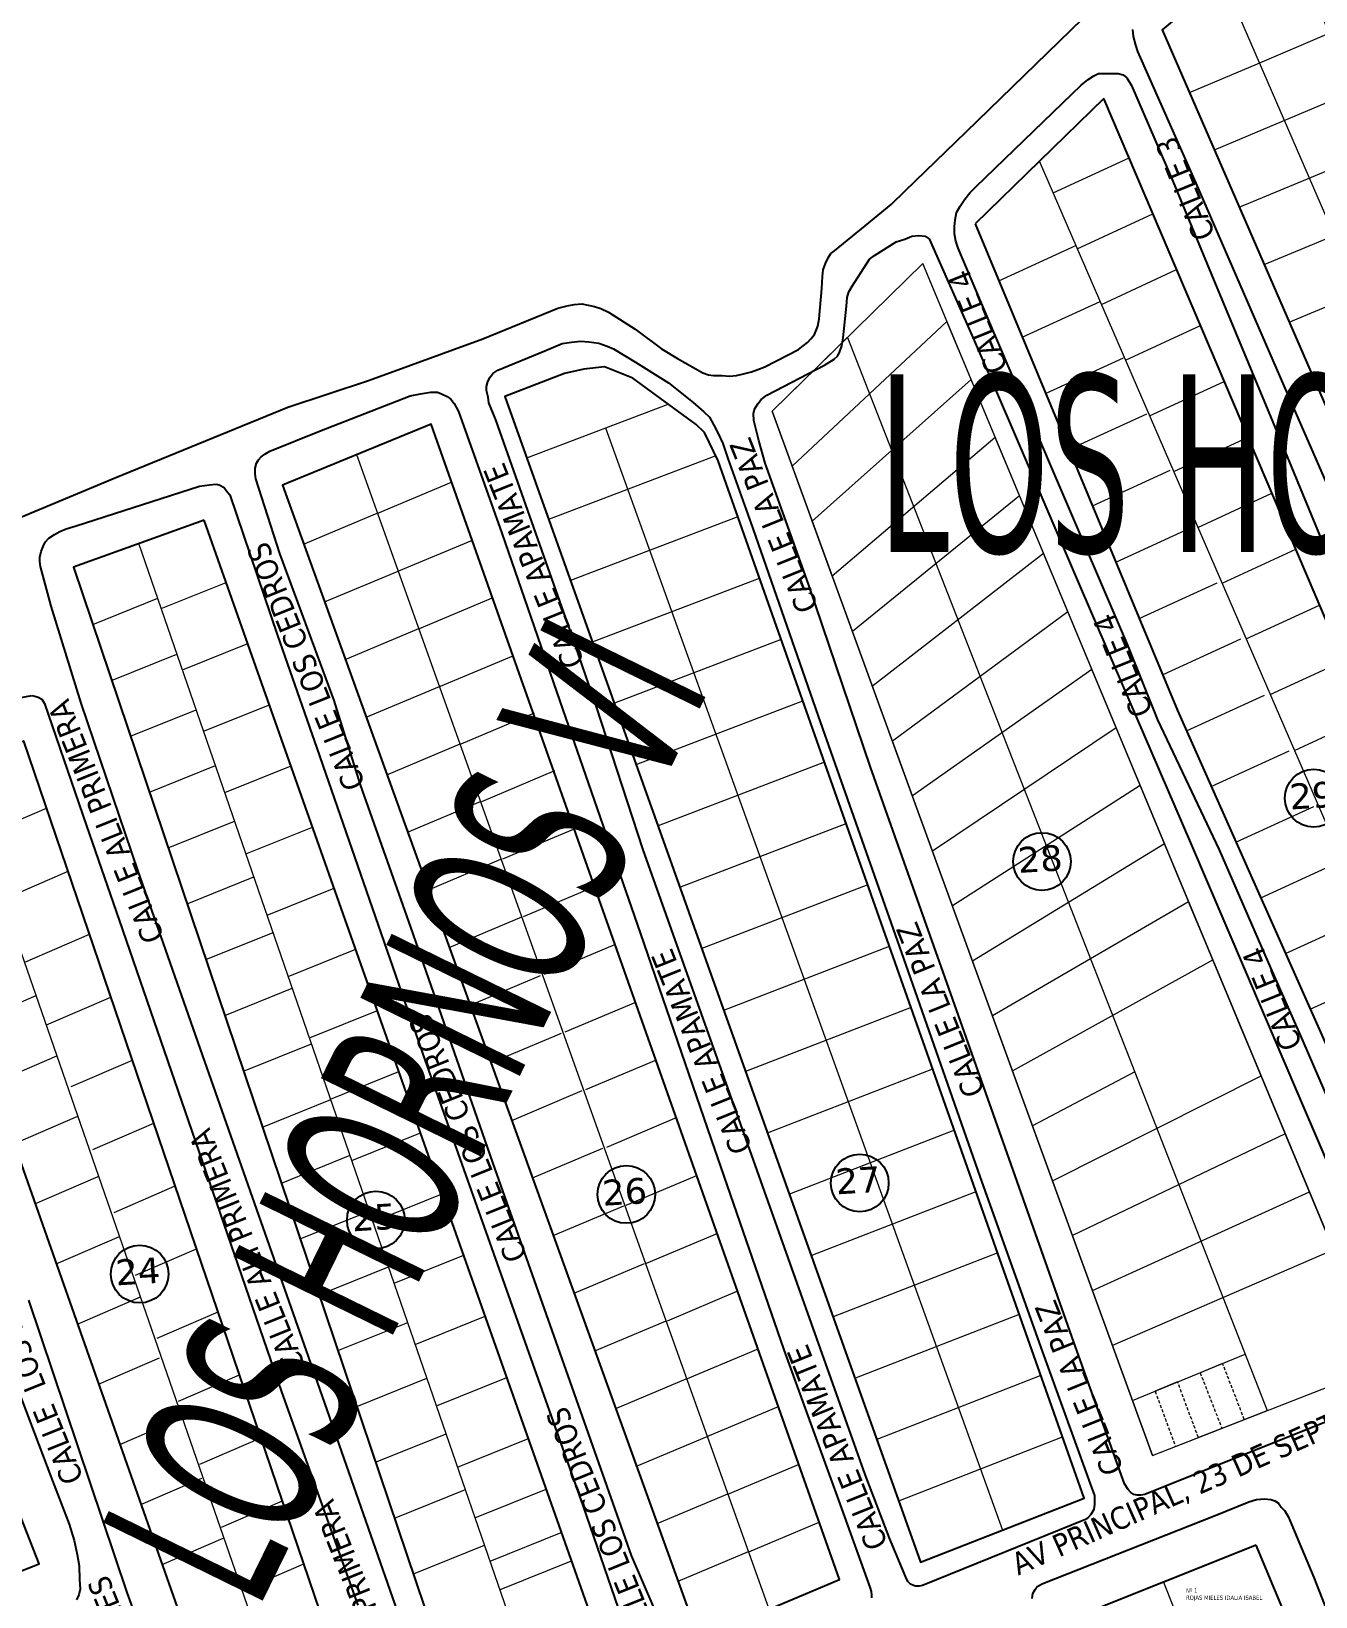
# Model space of a CAD drawing. Header units: metres. Extents: x 2 to 659295185, y -28 to 1124222152.
# Drawn here: x 657719.5 to 657919.8, y 1122859.3 to 1123103.3 of the extents above; entities that cross this region are included whole.
import ezdxf

# ---------------------------------------------------------------- set-up
doc = ezdxf.new("R2010")
doc.units = ezdxf.units.M
doc.header["$MEASUREMENT"] = 0
doc.linetypes.add('CCSM_C1_CUERPO G$0$DASHED', pattern=[0.75, 0.5, -0.25])
for name, color, linetype in [('CALLES', 1, 'CONTINUOUS'), ('CERCA', 7, 'CONTINUOUS'), ('Cota', 3, 'CONTINUOUS'), ('MANZANA', 30, 'CONTINUOUS'), ('Numero de manzana', 6, 'CONTINUOUS'), ('Parcelas', 140, 'CONTINUOUS'), ('TEXTOS', 7, 'CONTINUOUS')]:
    doc.layers.add(name, color=color, linetype=linetype)
doc.styles.add('ROMAN', font='verdana.ttf')
doc.styles.get("Standard").update_dxf_attribs({"font": 'tahoma.ttf'})

msp = doc.modelspace()

# ---------------------------------------------------------------- linework, layer by layer
at = {"layer": 'CERCA', "lineweight": 0}
for p, q in [((657988.5757, 1122919.2401), (657905.3895, 1123111.4885)), ((657910.7328, 1123098.2388), (657921.9172, 1123103.0394)), ((657900.1069, 1123093.7921), (657910.7328, 1123098.2388)), ((657914.626, 1123089.2889), (657925.8705, 1123094.0612)), ((657904, 1123084.8422), (657914.626, 1123089.2889)), ((657878.8528, 1123078.1206), (657890.6914, 1123083.5862)), ((657918.5191, 1123080.339), (657929.7466, 1123085.0457)), ((657954.1285, 1122904.3221), (657876.7164, 1123083.0533)), ((657907.8932, 1123075.8923), (657918.5191, 1123080.339)), ((657882.6166, 1123069.4307), (657894.4048, 1123074.873)), ((657911.7864, 1123066.9424), (657922.4123, 1123071.3891)), ((657870.376, 1123064.4157), (657882.5173, 1123069.9846)), ((657886.3804, 1123060.7408), (657898.1181, 1123066.1598)), ((657874.028, 1123055.6399), (657886.1693, 1123061.2088)), ((657915.6795, 1123057.9925), (657926.3054, 1123062.4392)), ((657890.1442, 1123052.0509), (657901.8315, 1123057.4466)), ((657877.6779, 1123046.869), (657889.8192, 1123052.438)), ((657919.5727, 1123049.0426), (657930.1986, 1123053.4893)), ((657893.908, 1123043.3609), (657905.5449, 1123048.7334)), ((657881.3279, 1123038.0982), (657893.4692, 1123043.6671)), ((657897.6717, 1123034.671), (657909.2582, 1123040.0202)), ((657834.5831, 1122857.321), (657770.2654, 1123037.3124)), ((657884.9778, 1123029.3273), (657897.1191, 1123034.8963)), ((657773.5641, 1123028.1827), (657785.0567, 1123033.0162)), ((657901.4355, 1123025.9811), (657912.9716, 1123031.307)), ((657761.9749, 1123023.3583), (657773.4675, 1123028.1918)), ((657888.6278, 1123020.5565), (657900.7691, 1123026.1254)), ((657799.1987, 1122841.2512), (657736.2768, 1123023.447)), ((657776.8085, 1123019.2007), (657788.2915, 1123023.9988)), ((657905.1993, 1123017.2912), (657916.685, 1123022.5938)), ((657739.7758, 1123013.3152), (657749.9103, 1123017.4032)), ((657765.2192, 1123014.3762), (657776.7022, 1123019.1744)), ((657892.2798, 1123011.7807), (657904.4211, 1123017.3496)), ((657729.0961, 1123010.8373), (657739.221, 1123014.9215)), ((657780.0528, 1123010.2187), (657791.5157, 1123015.0565)), ((657908.9631, 1123008.6012), (657920.3983, 1123013.8806)), ((657768.4636, 1123005.3942), (657779.9265, 1123010.2321)), ((657743.0771, 1123003.7559), (657753.2761, 1123007.8699)), ((657896.0062, 1123003.0389), (657908.1475, 1123008.6079)), ((657732.0369, 1123002.1306), (657742.2199, 1123006.2382)), ((657783.2971, 1123001.2366), (657794.7312, 1123006.0255)), ((657912.7269, 1122999.9113), (657924.1311, 1123005.1763)), ((657771.7079, 1122996.4122), (657783.1419, 1123001.201)), ((657746.3785, 1122994.1966), (657756.6418, 1122998.3366)), ((657899.6582, 1122994.2631), (657911.7995, 1122999.8321)), ((657734.9776, 1122993.4238), (657745.2187, 1122997.5548)), ((657786.5415, 1122992.2546), (657797.9735, 1122997.0544)), ((657916.4907, 1122991.2214), (657927.9535, 1122996.5135)), ((657774.9522, 1122987.4301), (657786.3842, 1122992.2299)), ((657903.5147, 1122985.5811), (657915.656, 1122991.1501)), ((657762.5817, 1122830.8686), (657707.5854, 1122989.5417)), ((657737.9184, 1122984.717), (657748.2175, 1122988.8715)), ((657749.6798, 1122984.6374), (657760.0076, 1122988.8033)), ((657789.7858, 1122983.2726), (657801.1477, 1122988.0752)), ((657778.1965, 1122978.4481), (657789.5585, 1122983.2508)), ((657711.6825, 1122977.8307), (657721.8858, 1122982.2028)), ((657907.3712, 1122976.8991), (657919.5125, 1122982.4681)), ((657740.8591, 1122976.0102), (657751.2164, 1122980.1881)), ((657752.9811, 1122975.0781), (657763.3734, 1122979.27)), ((657793.0301, 1122974.2905), (657804.3411, 1122979.0617)), ((657781.4409, 1122969.4661), (657792.7518, 1122974.2373)), ((657911.2278, 1122968.2171), (657923.3691, 1122973.7861)), ((657715.1153, 1122967.9841), (657725.2298, 1122972.3868)), ((657743.7999, 1122967.3034), (657754.2152, 1122971.5048)), ((657756.2825, 1122965.5188), (657766.7391, 1122969.7367)), ((657796.2744, 1122965.3085), (657807.5764, 1122970.0839)), ((657784.6852, 1122960.4841), (657795.9872, 1122965.2594)), ((657915.0843, 1122959.5351), (657927.2256, 1122965.1041)), ((657718.5001, 1122958.2103), (657728.5738, 1122962.5708)), ((657746.7406, 1122958.5966), (657757.214, 1122962.8214)), ((657759.5838, 1122955.9595), (657770.1049, 1122960.2034)), ((657799.5188, 1122956.3265), (657810.5156, 1122960.9588)), ((657918.9408, 1122950.8531), (657931.0821, 1122956.4221)), ((657749.6814, 1122949.8898), (657760.2128, 1122954.138)), ((657787.9295, 1122951.502), (657798.9263, 1122956.1343)), ((657710.1715, 1122948.6497), (657720.2518, 1122952.9798)), ((657721.8936, 1122948.4096), (657731.9179, 1122952.7547)), ((657802.7631, 1122947.3445), (657813.7599, 1122951.9768)), ((657762.8851, 1122946.4002), (657773.4706, 1122950.6701)), ((657791.1738, 1122942.52), (657802.1706, 1122947.1523)), ((657752.6221, 1122941.1831), (657763.2117, 1122945.4547)), ((657713.4752, 1122939.2747), (657723.5101, 1122943.6072)), ((657725.7452, 1122938.8269), (657735.2619, 1122942.9387)), ((657806.0074, 1122938.3624), (657817.0042, 1122942.9947)), ((657766.1865, 1122936.8409), (657776.8364, 1122941.1368)), ((657755.5629, 1122932.4763), (657766.2105, 1122936.7713)), ((657794.4182, 1122933.538), (657805.415, 1122938.1703)), ((657716.7788, 1122929.8998), (657726.758, 1122934.2007)), ((657729.0893, 1122929.0109), (657738.606, 1122933.1227)), ((657809.2517, 1122929.3804), (657820.2485, 1122934.0127)), ((657769.4878, 1122927.2817), (657780.2021, 1122931.6035)), ((657758.5036, 1122923.7695), (657769.2093, 1122928.088)), ((657797.6625, 1122924.5559), (657808.6593, 1122929.1883)), ((657720.0825, 1122920.5249), (657729.9471, 1122924.8095)), ((657812.276, 1122920.3049), (657823.2728, 1122924.9372)), ((657732.4333, 1122919.1949), (657741.95, 1122923.3067)), ((657772.7891, 1122917.7224), (657783.5679, 1122922.0702)), ((657800.9068, 1122915.5739), (657811.9036, 1122920.2062)), ((657761.4444, 1122915.0627), (657772.2082, 1122919.4046)), ((657723.3861, 1122911.1499), (657733.2509, 1122915.4291)), ((657815.4561, 1122911.2907), (657826.4529, 1122915.9231)), ((657735.7774, 1122909.3789), (657745.294, 1122913.4907)), ((657776.0905, 1122908.1631), (657786.9336, 1122912.5369)), ((657764.3851, 1122906.3559), (657775.207, 1122910.7213)), ((657804.1511, 1122906.5919), (657815.1479, 1122911.2242)), ((657726.6898, 1122901.775), (657736.5303, 1122906.0305)), ((657818.7004, 1122902.3087), (657829.6972, 1122906.941)), ((657739.1214, 1122899.5628), (657748.6381, 1122903.6746)), ((657779.3918, 1122898.6038), (657790.2994, 1122903.0036)), ((657767.3259, 1122897.6491), (657778.2058, 1122902.0379)), ((657807.3955, 1122897.6099), (657818.3923, 1122902.2422)), ((657821.8507, 1122893.2849), (657832.8475, 1122897.9172)), ((657729.9934, 1122892.4001), (657739.5045, 1122896.5101)), ((657742.4654, 1122889.7468), (657751.9821, 1122893.8586)), ((657770.2666, 1122888.9424), (657781.2047, 1122893.3546)), ((657782.6931, 1122889.0445), (657793.6651, 1122893.4703)), ((657810.6398, 1122888.6278), (657821.6366, 1122893.2601)), ((657825.032, 1122884.2875), (657836.0288, 1122888.9198)), ((657733.2971, 1122883.0251), (657742.8082, 1122887.1351)), ((657745.8095, 1122879.9308), (657755.3262, 1122884.0426)), ((657773.2074, 1122880.2356), (657784.2035, 1122884.6712)), ((657785.9945, 1122879.4852), (657797.0309, 1122883.937)), ((657813.8841, 1122879.6458), (657824.8809, 1122884.2781)), ((657828.1389, 1122875.242), (657839.1357, 1122879.8743)), ((657736.6007, 1122873.6502), (657746.1119, 1122877.7602)), ((657776.1481, 1122871.5288), (657787.2023, 1122875.9878)), ((657788.6953, 1122871.5759), (657799.7961, 1122876.0537)), ((657749.1535, 1122870.1148), (657758.6702, 1122874.2266)), ((657817.1285, 1122870.6638), (657828.1252, 1122875.2961)), ((657831.3833, 1122866.26), (657842.3801, 1122870.8923)), ((657791.048, 1122864.826), (657802.1488, 1122869.3037)), ((657739.9044, 1122864.2752), (657749.4155, 1122868.3852)), ((657779.0889, 1122862.822), (657790.2011, 1122867.3045)), ((657820.3728, 1122861.6817), (657831.3696, 1122866.3141)), ((657752.4976, 1122860.2987), (657762.0142, 1122864.4105)), ((657792.5327, 1122860.3407), (657803.7624, 1122864.8704)), ((657896.0735, 1122861.5508), (657972.884, 1122670.006))]:
    msp.add_line(p, q, dxfattribs=at)
at = {"layer": 'MANZANA', "lineweight": -2}
for p, q in [((657865.279, 1123087.6688), (657888.7302, 1123110.4441)), ((657865.279, 1123087.6688), (657888.7302, 1123110.4441)), ((657891.4018, 1123102.4857), (657891.2864, 1123103.5955)), ((657891.4018, 1123102.4857), (657891.2864, 1123103.5955)), ((657891.7317, 1123101.166), (657891.4018, 1123102.4857)), ((657891.7317, 1123101.166), (657891.4018, 1123102.4857)), ((657892.0698, 1123100.1662), (657891.7317, 1123101.166)), ((657892.0698, 1123100.1662), (657891.7317, 1123101.166)), ((657901.1402, 1123079.6404), (657892.0698, 1123100.1662)), ((657901.1402, 1123079.6404), (657892.0698, 1123100.1662)), ((657883.2137, 1123094.9373), (657884.3022, 1123095.8271)), ((657883.2137, 1123094.9373), (657884.3022, 1123095.8271)), ((657884.3022, 1123095.8271), (657885.1845, 1123096.377)), ((657884.3022, 1123095.8271), (657885.1845, 1123096.377)), ((657885.1845, 1123096.377), (657885.9431, 1123096.7169)), ((657885.1845, 1123096.377), (657885.9431, 1123096.7169)), ((657885.9431, 1123096.7169), (657887.4768, 1123096.7169)), ((657885.9431, 1123096.7169), (657887.4768, 1123096.7169)), ((657887.4768, 1123096.7169), (657889.0105, 1123096.7269)), ((657887.4768, 1123096.7169), (657889.0105, 1123096.7269)), ((657889.0105, 1123096.7269), (657889.7857, 1123096.507)), ((657889.0105, 1123096.7269), (657889.7857, 1123096.507)), ((657889.7857, 1123096.507), (657890.3299, 1123096.067)), ((657889.7857, 1123096.507), (657890.3299, 1123096.067)), ((657890.3299, 1123096.067), (657891.105, 1123094.8573)), ((657890.3299, 1123096.067), (657891.105, 1123094.8573)), ((657878.8517, 1123090.7081), (657883.2137, 1123094.9373)), ((657878.8517, 1123090.7081), (657883.2137, 1123094.9373)), ((657891.105, 1123094.8573), (657897.5285, 1123079.9503)), ((657891.105, 1123094.8573), (657897.5285, 1123079.9503)), ((657866.7385, 1123079.0405), (657878.8517, 1123090.7081)), ((657866.7385, 1123079.0405), (657878.8517, 1123090.7081)), ((657855.7798, 1123078.4406), (657865.279, 1123087.6688)), ((657855.7798, 1123078.4406), (657865.279, 1123087.6688)), ((657853.6029, 1123076.3311), (657855.7798, 1123078.4406)), ((657853.6029, 1123076.3311), (657855.7798, 1123078.4406)), ((657865.8645, 1123078.1507), (657866.7385, 1123079.0405)), ((657865.8645, 1123078.1507), (657866.7385, 1123079.0405)), ((657897.5285, 1123079.9503), (657903.5067, 1123065.4933)), ((657897.5285, 1123079.9503), (657903.5067, 1123065.4933)), ((657914.8695, 1123048.0668), (657901.1402, 1123079.6404)), ((657914.8695, 1123048.0668), (657901.1402, 1123079.6404)), ((657849.5624, 1123072.9917), (657853.6029, 1123076.3311)), ((657849.5624, 1123072.9917), (657853.6029, 1123076.3311)), ((657863.7948, 1123075.0513), (657864.339, 1123076.0511)), ((657863.7948, 1123075.0513), (657864.339, 1123076.0511)), ((657864.339, 1123076.0511), (657865.1058, 1123077.1609)), ((657864.339, 1123076.0511), (657865.1058, 1123077.1609)), ((657865.1058, 1123077.1609), (657865.8645, 1123078.1507)), ((657865.1058, 1123077.1609), (657865.8645, 1123078.1507)), ((657863.4814, 1123072.8318), (657863.5804, 1123073.9415)), ((657863.4814, 1123072.8318), (657863.5804, 1123073.9415)), ((657863.5804, 1123073.9415), (657863.7948, 1123075.0513)), ((657863.5804, 1123073.9415), (657863.7948, 1123075.0513)), ((657844.7551, 1123069.1025), (657849.5624, 1123072.9917)), ((657844.7551, 1123069.1025), (657849.5624, 1123072.9917)), ((657855.7056, 1123070.9222), (657856.8023, 1123071.3721)), ((657855.7056, 1123070.9222), (657856.8023, 1123071.3721)), ((657856.8023, 1123071.3721), (657857.899, 1123071.482)), ((657856.8023, 1123071.3721), (657857.899, 1123071.482)), ((657857.899, 1123071.482), (657858.8802, 1123071.3821)), ((657857.899, 1123071.482), (657858.8802, 1123071.3821)), ((657858.8802, 1123071.3821), (657859.5399, 1123070.9422)), ((657858.8802, 1123071.3821), (657859.5399, 1123070.9422)), ((657863.4814, 1123071.732), (657863.4814, 1123072.8318)), ((657863.4814, 1123071.732), (657863.4814, 1123072.8318)), ((657863.7041, 1123070.6222), (657863.4814, 1123071.732)), ((657863.7041, 1123070.6222), (657863.4814, 1123071.732)), ((657843.7738, 1123067.9928), (657844.2109, 1123068.6626)), ((657843.7738, 1123067.9928), (657844.2109, 1123068.6626)), ((657844.2109, 1123068.6626), (657844.7551, 1123069.1025)), ((657844.2109, 1123068.6626), (657844.7551, 1123069.1025)), ((657851.0055, 1123068.3527), (657854.3945, 1123070.4723)), ((657851.0055, 1123068.3527), (657854.3945, 1123070.4723)), ((657854.3945, 1123070.4723), (657855.7056, 1123070.9222)), ((657854.3945, 1123070.4723), (657855.7056, 1123070.9222)), ((657859.5399, 1123070.9422), (657866.1861, 1123055.9252)), ((657859.5399, 1123070.9422), (657866.1861, 1123055.9252)), ((657864.0421, 1123069.5224), (657863.7041, 1123070.6222)), ((657864.0421, 1123069.5224), (657863.7041, 1123070.6222)), ((657869.6905, 1123056.1652), (657864.0421, 1123069.5224)), ((657869.6905, 1123056.1652), (657864.0421, 1123069.5224)), ((657842.9163, 1123065.1133), (657843.0152, 1123066.1131)), ((657842.9163, 1123065.1133), (657843.0152, 1123066.1131)), ((657843.0152, 1123066.1131), (657843.3451, 1123067.1029)), ((657843.0152, 1123066.1131), (657843.3451, 1123067.1029)), ((657843.3451, 1123067.1029), (657843.7738, 1123067.9928)), ((657843.3451, 1123067.1029), (657843.7738, 1123067.9928)), ((657847.5257, 1123063.5837), (657850.2386, 1123067.8028)), ((657847.5257, 1123063.5837), (657850.2386, 1123067.8028)), ((657850.2386, 1123067.8028), (657851.0055, 1123068.3527)), ((657850.2386, 1123067.8028), (657851.0055, 1123068.3527)), ((657842.8091, 1123063.2337), (657842.9163, 1123065.1133)), ((657842.8091, 1123063.2337), (657842.9163, 1123065.1133)), ((657903.5067, 1123065.4933), (657915.0262, 1123037.7789)), ((657903.5067, 1123065.4933), (657915.0262, 1123037.7789)), ((657842.3968, 1123058.4747), (657842.8091, 1123063.2337)), ((657842.3968, 1123058.4747), (657842.8091, 1123063.2337)), ((657846.6599, 1123060.4843), (657846.7588, 1123061.814)), ((657846.6599, 1123060.4843), (657846.7588, 1123061.814)), ((657846.7588, 1123061.814), (657846.9815, 1123062.6938)), ((657846.7588, 1123061.814), (657846.9815, 1123062.6938)), ((657846.9815, 1123062.6938), (657847.5257, 1123063.5837)), ((657846.9815, 1123062.6938), (657847.5257, 1123063.5837)), ((657789.9202, 1123055.3653), (657801.6211, 1123060.1743)), ((657789.9202, 1123055.3653), (657801.6211, 1123060.1743)), ((657801.6211, 1123060.1743), (657803.0476, 1123060.5143)), ((657801.6211, 1123060.1743), (657803.0476, 1123060.5143)), ((657803.0476, 1123060.5143), (657804.1443, 1123060.7342)), ((657803.0476, 1123060.5143), (657804.1443, 1123060.7342)), ((657804.1443, 1123060.7342), (657805.3482, 1123060.8542)), ((657804.1443, 1123060.7342), (657805.3482, 1123060.8542)), ((657805.3482, 1123060.8542), (657806.3295, 1123060.6343)), ((657805.3482, 1123060.8542), (657806.3295, 1123060.6343)), ((657806.3295, 1123060.6343), (657807.319, 1123060.4243)), ((657806.3295, 1123060.6343), (657807.319, 1123060.4243)), ((657807.319, 1123060.4243), (657808.3085, 1123060.0944)), ((657807.319, 1123060.4243), (657808.3085, 1123060.0944)), ((657808.3085, 1123060.0944), (657809.5124, 1123059.5445)), ((657808.3085, 1123060.0944), (657809.5124, 1123059.5445)), ((657809.5124, 1123059.5445), (657813.693, 1123056.905)), ((657809.5124, 1123059.5445), (657813.693, 1123056.905)), ((657846.1322, 1123055.5053), (657846.6599, 1123060.4843)), ((657846.1322, 1123055.5053), (657846.6599, 1123060.4843)), ((657813.693, 1123056.905), (657817.7582, 1123053.8356)), ((657813.693, 1123056.905), (657817.7582, 1123053.8356)), ((657841.6382, 1123056.0352), (657841.9598, 1123056.815)), ((657841.6382, 1123056.0352), (657841.9598, 1123056.815)), ((657841.9598, 1123056.815), (657842.1824, 1123057.3649)), ((657841.9598, 1123056.815), (657842.1824, 1123057.3649)), ((657842.1824, 1123057.3649), (657842.3968, 1123058.4747)), ((657842.1824, 1123057.3649), (657842.3968, 1123058.4747)), ((657772.0845, 1123048.8766), (657789.9202, 1123055.3653)), ((657799.5679, 1123053.5257), (657802.3055, 1123054.6455)), ((657799.5679, 1123053.5257), (657802.3055, 1123054.6455)), ((657802.3055, 1123054.6455), (657803.732, 1123054.8754)), ((657802.3055, 1123054.6455), (657803.732, 1123054.8754)), ((657803.732, 1123054.8754), (657805.1503, 1123054.9954)), ((657803.732, 1123054.8754), (657805.1503, 1123054.9954)), ((657805.1503, 1123054.9954), (657806.4696, 1123054.8854)), ((657805.1503, 1123054.9954), (657806.4696, 1123054.8854)), ((657806.4696, 1123054.8854), (657808.0034, 1123054.6755)), ((657806.4696, 1123054.8854), (657808.0034, 1123054.6755)), ((657808.0034, 1123054.6755), (657809.3227, 1123054.2356)), ((657808.0034, 1123054.6755), (657809.3227, 1123054.2356)), ((657809.3227, 1123054.2356), (657810.3122, 1123053.7956)), ((657809.3227, 1123054.2356), (657810.3122, 1123053.7956)), ((657839.1314, 1123053.7057), (657839.8901, 1123054.2656)), ((657839.1314, 1123053.7057), (657839.8901, 1123054.2656)), ((657839.8901, 1123054.2656), (657840.5497, 1123054.8154)), ((657839.8901, 1123054.2656), (657840.5497, 1123054.8154)), ((657840.5497, 1123054.8154), (657841.0939, 1123055.3753)), ((657840.5497, 1123054.8154), (657841.0939, 1123055.3753)), ((657841.0939, 1123055.3753), (657841.6382, 1123056.0352)), ((657841.0939, 1123055.3753), (657841.6382, 1123056.0352)), ((657845.5962, 1123053.4057), (657845.9178, 1123054.2855)), ((657845.5962, 1123053.4057), (657845.9178, 1123054.2855)), ((657845.9178, 1123054.2855), (657846.1322, 1123055.5053)), ((657845.9178, 1123054.2855), (657846.1322, 1123055.5053)), ((657866.1861, 1123055.9252), (657869.5009, 1123048.3068)), ((657866.1861, 1123055.9252), (657869.5009, 1123048.3068)), ((657879.5443, 1123033.1998), (657869.6905, 1123056.1652)), ((657879.5443, 1123033.1998), (657869.6905, 1123056.1652)), ((657792.2456, 1123050.5063), (657799.5679, 1123053.5257)), ((657792.2456, 1123050.5063), (657799.5679, 1123053.5257)), ((657810.3122, 1123053.7956), (657813.7177, 1123051.7161)), ((657810.3122, 1123053.7956), (657813.7177, 1123051.7161)), ((657813.7177, 1123051.7161), (657818.8796, 1123048.5267)), ((657813.7177, 1123051.7161), (657818.8796, 1123048.5267)), ((657817.7582, 1123053.8356), (657820.2897, 1123052.296)), ((657817.7582, 1123053.8356), (657820.2897, 1123052.296)), ((657820.2897, 1123052.296), (657824.2394, 1123050.0964)), ((657820.2897, 1123052.296), (657824.2394, 1123050.0964)), ((657833.8788, 1123051.0262), (657839.1314, 1123053.7057)), ((657833.8788, 1123051.0262), (657839.1314, 1123053.7057)), ((657843.1966, 1123051.2862), (657844.7221, 1123052.186)), ((657843.1966, 1123051.2862), (657844.7221, 1123052.186)), ((657844.7221, 1123052.186), (657845.2663, 1123052.7359)), ((657844.7221, 1123052.186), (657845.2663, 1123052.7359)), ((657845.2663, 1123052.7359), (657845.5962, 1123053.4057)), ((657845.2663, 1123052.7359), (657845.5962, 1123053.4057)), ((657790.7201, 1123048.7367), (657791.0417, 1123049.3965)), ((657790.7201, 1123048.7367), (657791.0417, 1123049.3965)), ((657791.0417, 1123049.3965), (657791.4787, 1123049.9564)), ((657791.0417, 1123049.3965), (657791.4787, 1123049.9564)), ((657791.4787, 1123049.9564), (657792.2456, 1123050.5063)), ((657791.4787, 1123049.9564), (657792.2456, 1123050.5063)), ((657824.2394, 1123050.0964), (657825.1217, 1123049.7765)), ((657824.2394, 1123050.0964), (657825.1217, 1123049.7765)), ((657825.1217, 1123049.7765), (657825.8886, 1123049.6665)), ((657825.1217, 1123049.7765), (657825.8886, 1123049.6665)), ((657825.8886, 1123049.6665), (657827.1997, 1123049.6665)), ((657825.8886, 1123049.6665), (657827.1997, 1123049.6665)), ((657827.1997, 1123049.6665), (657828.4118, 1123049.5665)), ((657827.1997, 1123049.6665), (657828.4118, 1123049.5665)), ((657828.4118, 1123049.5665), (657829.5003, 1123049.6765)), ((657828.4118, 1123049.5665), (657829.5003, 1123049.6765)), ((657829.5003, 1123049.6765), (657830.597, 1123049.9064)), ((657829.5003, 1123049.6765), (657830.597, 1123049.9064)), ((657830.597, 1123049.9064), (657831.8009, 1123050.2464)), ((657830.597, 1123049.9064), (657831.8009, 1123050.2464)), ((657831.8009, 1123050.2464), (657832.7904, 1123050.5763)), ((657831.8009, 1123050.2464), (657832.7904, 1123050.5763)), ((657832.7904, 1123050.5763), (657833.8788, 1123051.0262)), ((657832.7904, 1123050.5763), (657833.8788, 1123051.0262)), ((657834.2252, 1123046.6071), (657843.1966, 1123051.2862)), ((657834.2252, 1123046.6071), (657843.1966, 1123051.2862)), ((657759.5013, 1123044.7275), (657772.0845, 1123048.8766)), ((657778.5657, 1123046.4671), (657780.2066, 1123046.8071)), ((657780.2066, 1123046.8071), (657781.7404, 1123047.037)), ((657781.7404, 1123047.037), (657782.8371, 1123047.037)), ((657782.8371, 1123047.037), (657783.4967, 1123046.8171)), ((657783.4967, 1123046.8171), (657784.3708, 1123046.3872)), ((657783.4967, 1123046.8171), (657784.3708, 1123046.3872)), ((657790.4974, 1123047.9568), (657790.7201, 1123048.7367)), ((657790.4974, 1123047.9568), (657790.7201, 1123048.7367)), ((657790.5057, 1123047.297), (657790.4974, 1123047.9568)), ((657790.5057, 1123047.297), (657790.4974, 1123047.9568)), ((657790.7283, 1123046.2972), (657790.5057, 1123047.297)), ((657790.7283, 1123046.2972), (657790.5057, 1123047.297)), ((657818.8796, 1123048.5267), (657822.7305, 1123045.4473)), ((657818.8796, 1123048.5267), (657822.7305, 1123045.4473)), ((657833.3511, 1123045.9372), (657834.2252, 1123046.6071)), ((657833.3511, 1123045.9372), (657834.2252, 1123046.6071)), ((657869.5009, 1123048.3068), (657885.7782, 1123010.4445)), ((657869.5009, 1123048.3068), (657885.7782, 1123010.4445)), ((657935.1296, 1123001.5963), (657914.8695, 1123048.0668)), ((657935.1296, 1123001.5963), (657914.8695, 1123048.0668)), ((657732.7106, 1123033.7697), (657759.5013, 1123044.7275)), ((657764.4488, 1123040.9883), (657778.5657, 1123046.4671)), ((657784.3708, 1123046.3872), (657784.9233, 1123045.9472)), ((657784.3708, 1123046.3872), (657784.9233, 1123045.9472)), ((657784.9233, 1123045.9472), (657785.4757, 1123045.2874)), ((657784.9233, 1123045.9472), (657785.4757, 1123045.2874)), ((657785.4757, 1123045.2874), (657786.1354, 1123044.0676)), ((657785.4757, 1123045.2874), (657786.1354, 1123044.0676)), ((657790.8438, 1123045.4174), (657790.7283, 1123046.2972)), ((657790.8438, 1123045.4174), (657790.7283, 1123046.2972)), ((657791.9487, 1123042.7679), (657790.8438, 1123045.4174)), ((657791.9487, 1123042.7679), (657790.8438, 1123045.4174)), ((657822.7305, 1123045.4473), (657824.3796, 1123044.0176)), ((657822.7305, 1123045.4473), (657824.3796, 1123044.0176)), ((657832.1555, 1123043.7177), (657832.2626, 1123044.3876)), ((657832.1555, 1123043.7177), (657832.2626, 1123044.3876)), ((657832.2626, 1123044.3876), (657832.8069, 1123045.2674)), ((657832.2626, 1123044.3876), (657832.8069, 1123045.2674)), ((657832.8069, 1123045.2674), (657833.3511, 1123045.9372)), ((657832.8069, 1123045.2674), (657833.3511, 1123045.9372)), ((657786.1354, 1123044.0676), (657792.9052, 1123025.0715)), ((657786.1354, 1123044.0676), (657792.9052, 1123025.0715)), ((657803.8227, 1123009.1947), (657791.9487, 1123042.7679)), ((657803.8227, 1123009.1947), (657791.9487, 1123042.7679)), ((657824.3796, 1123044.0176), (657825.2619, 1123043.1378)), ((657824.3796, 1123044.0176), (657825.2619, 1123043.1378)), ((657825.2619, 1123043.1378), (657825.9216, 1123041.9181)), ((657825.2619, 1123043.1378), (657825.9216, 1123041.9181)), ((657825.9216, 1123041.9181), (657826.5813, 1123040.7083)), ((657825.9216, 1123041.9181), (657826.5813, 1123040.7083)), ((657832.1637, 1123042.6179), (657832.1555, 1123043.7177)), ((657832.1637, 1123042.6179), (657832.1555, 1123043.7177)), ((657832.9471, 1123039.5186), (657832.1637, 1123042.6179)), ((657832.9471, 1123039.5186), (657832.1637, 1123042.6179)), ((657756.6895, 1123037.8589), (657764.4488, 1123040.9883)), ((657826.5813, 1123040.7083), (657827.3564, 1123039.0486)), ((657826.5813, 1123040.7083), (657827.3564, 1123039.0486)), ((657833.9448, 1123035.9893), (657832.9471, 1123039.5186)), ((657833.9448, 1123035.9893), (657832.9471, 1123039.5186)), ((657754.9414, 1123036.5192), (657755.3784, 1123036.9691)), ((657755.3784, 1123036.9691), (657755.9226, 1123037.409)), ((657755.9226, 1123037.409), (657756.6895, 1123037.8589)), ((657827.3564, 1123039.0486), (657828.1397, 1123036.7391)), ((657827.3564, 1123039.0486), (657828.1397, 1123036.7391)), ((657915.0262, 1123037.7789), (657922.4474, 1123019.9025)), ((657915.0262, 1123037.7789), (657922.4474, 1123019.9025)), ((657754.3971, 1123035.1894), (657754.6115, 1123035.9693)), ((657754.3971, 1123034.3096), (657754.3971, 1123035.1894)), ((657754.6115, 1123035.9693), (657754.9414, 1123036.5192)), ((657828.1397, 1123036.7391), (657832.0235, 1123025.8013)), ((657828.1397, 1123036.7391), (657832.0235, 1123025.8013)), ((657840.7146, 1123017.1031), (657833.9448, 1123035.9893)), ((657840.7146, 1123017.1031), (657833.9448, 1123035.9893)), ((657716.6312, 1123027.0611), (657732.7106, 1123033.7697)), ((657726.4932, 1123026.2213), (657745.7555, 1123032.39)), ((657745.7555, 1123032.39), (657747.2892, 1123032.62)), ((657747.2892, 1123032.62), (657748.2705, 1123032.7299)), ((657748.2705, 1123032.7299), (657748.8229, 1123032.62)), ((657748.8229, 1123032.62), (657749.5898, 1123032.18)), ((657749.5898, 1123032.18), (657749.9196, 1123031.7401)), ((657754.5126, 1123033.5298), (657754.3971, 1123034.3096)), ((657758.2892, 1123021.9321), (657754.5126, 1123033.5298)), ((657890.503, 1123007.5951), (657879.5443, 1123033.1998)), ((657890.503, 1123007.5951), (657879.5443, 1123033.1998)), ((657749.9196, 1123031.7401), (657750.4721, 1123031.0803)), ((657750.4721, 1123031.0803), (657757.9099, 1123009.1047)), ((657722.2301, 1123024.3216), (657723.1042, 1123024.8815)), ((657723.1042, 1123024.8815), (657723.9782, 1123025.3214)), ((657723.9782, 1123025.3214), (657724.9595, 1123025.7714)), ((657724.9595, 1123025.7714), (657726.4932, 1123026.2213)), ((657792.9052, 1123025.0715), (657801.4479, 1123000.2266)), ((657792.9052, 1123025.0715), (657801.4479, 1123000.2266)), ((657832.0235, 1123025.8013), (657842.2319, 1122996.5373)), ((657832.0235, 1123025.8013), (657842.2319, 1122996.5373)), ((657720.8201, 1123021.3323), (657721.0345, 1123022.2121)), ((657721.0345, 1123022.2121), (657721.356, 1123022.9919)), ((657721.356, 1123022.9919), (657721.6859, 1123023.6518)), ((657721.6859, 1123023.6518), (657722.2301, 1123024.3216)), ((657720.8201, 1123020.6624), (657720.8201, 1123021.3323)), ((657720.9355, 1123019.8925), (657720.8201, 1123020.6624)), ((657722.6012, 1123013.7038), (657720.9355, 1123019.8925)), ((657762.8409, 1123009.5647), (657758.2892, 1123021.9321)), ((657850.3705, 1122988.6089), (657840.7146, 1123017.1031)), ((657850.3705, 1122988.6089), (657840.7146, 1123017.1031)), ((657727.2766, 1122998.5769), (657722.6012, 1123013.7038)), ((657885.7782, 1123010.4445), (657900.2826, 1122976.7813)), ((657885.7782, 1123010.4445), (657900.2826, 1122976.7813)), ((657757.9099, 1123009.1047), (657764.0118, 1122991.5483)), ((657766.7247, 1122998.9668), (657762.8409, 1123009.5647)), ((657807.5993, 1122998.157), (657803.8227, 1123009.1947)), ((657807.5993, 1122998.157), (657803.8227, 1123009.1947)), ((657895.1619, 1122995.9974), (657890.503, 1123007.5951)), ((657895.1619, 1122995.9974), (657890.503, 1123007.5951)), ((657801.4479, 1123000.2266), (657814.4351, 1122962.7942)), ((657801.4479, 1123000.2266), (657814.4351, 1122962.7942)), ((657715.1057, 1122998.9568), (657719.5997, 1122999.7566)), ((657719.5997, 1122999.7566), (657720.0367, 1122999.6467)), ((657720.0367, 1122999.6467), (657720.5892, 1122999.5367)), ((657720.5892, 1122999.5367), (657721.1334, 1122999.2068)), ((657721.1334, 1122999.2068), (657721.5787, 1122998.5469)), ((657721.5787, 1122998.5469), (657728.1259, 1122979.4408)), ((657736.1573, 1122972.4022), (657727.2766, 1122998.5769)), ((657770.8311, 1122985.8295), (657766.7247, 1122998.9668)), ((657814.9299, 1122975.7315), (657807.5993, 1122998.157)), ((657814.9299, 1122975.7315), (657807.5993, 1122998.157)), ((657842.2319, 1122996.5373), (657855.5489, 1122958.775)), ((657842.2319, 1122996.5373), (657855.5489, 1122958.775)), ((657904.7848, 1122975.6915), (657895.1619, 1122995.9974)), ((657764.0118, 1122991.5483), (657780.8828, 1122942.9582)), ((657862.5826, 1122954.1559), (657850.3705, 1122988.6089)), ((657862.5826, 1122954.1559), (657850.3705, 1122988.6089)), ((657778.7141, 1122963.634), (657770.8311, 1122985.8295)), ((657728.1259, 1122979.4408), (657733.2301, 1122964.7538)), ((657900.2826, 1122976.7813), (657917.4505, 1122936.7095)), ((657900.2826, 1122976.7813), (657917.4505, 1122936.7095)), ((657828.4613, 1122937.7493), (657814.9299, 1122975.7315)), ((657828.4613, 1122937.7493), (657814.9299, 1122975.7315)), ((657912.4205, 1122958.1351), (657904.7848, 1122975.6915)), ((657904.7848, 1122975.6915), (657904.7848, 1122975.6915)), ((657912.4205, 1122958.1351), (657904.7848, 1122975.6915)), ((657746.5883, 1122942.6983), (657736.1573, 1122972.4022)), ((657733.2301, 1122964.7538), (657747.2233, 1122924.0021)), ((657791.4787, 1122926.9715), (657778.7141, 1122963.634)), ((657814.4351, 1122962.7942), (657825.5423, 1122930.5507)), ((657814.4351, 1122962.7942), (657825.5423, 1122930.5507)), ((657855.5489, 1122958.775), (657867.4229, 1122924.7619)), ((657855.5489, 1122958.775), (657867.4229, 1122924.7619)), ((657917.8463, 1122945.8876), (657912.4205, 1122958.1351)), ((657917.8463, 1122945.8876), (657912.4205, 1122958.1351)), ((657871.6778, 1122928.4312), (657862.5826, 1122954.1559)), ((657871.6778, 1122928.4312), (657862.5826, 1122954.1559)), ((657929.3575, 1122919.1731), (657917.8463, 1122945.8876)), ((657929.3575, 1122919.1731), (657917.8463, 1122945.8876)), ((657763.7892, 1122893.7782), (657746.5883, 1122942.6983)), ((657780.8828, 1122942.9582), (657794.7523, 1122903.8662)), ((657838.1172, 1122910.4748), (657828.4613, 1122937.7493)), ((657838.1172, 1122910.4748), (657828.4613, 1122937.7493)), ((657917.4505, 1122936.7095), (657927.7413, 1122912.5344)), ((657917.4505, 1122936.7095), (657927.7413, 1122912.5344)), ((657825.5423, 1122930.5507), (657836.8638, 1122897.7474)), ((657825.5423, 1122930.5507), (657836.8638, 1122897.7474)), ((657882.1088, 1122898.9472), (657871.6778, 1122928.4312)), ((657882.1088, 1122898.9472), (657871.6778, 1122928.4312)), ((657802.9074, 1122894.608), (657791.4787, 1122926.9715)), ((657867.4229, 1122924.7619), (657877.186, 1122897.3775)), ((657867.4229, 1122924.7619), (657877.186, 1122897.3775)), ((657747.2233, 1122924.0021), (657758.5448, 1122891.2087)), ((657849.5459, 1122878.3414), (657838.1172, 1122910.4748)), ((657849.5459, 1122878.3414), (657838.1172, 1122910.4748)), ((657734.4669, 1122859.9151), (657719.1379, 1122905.5258)), ((657794.7523, 1122903.8662), (657805.5214, 1122873.5023)), ((657836.8638, 1122897.7474), (657845.3983, 1122874.3422)), ((657889.9918, 1122876.8617), (657882.1088, 1122898.9472)), ((657889.9918, 1122876.8617), (657882.1088, 1122898.9472)), ((657877.186, 1122897.3775), (657884.8382, 1122876.2818)), ((657877.186, 1122897.3775), (657884.8382, 1122876.2818)), ((657716.7796, 1122893.2383), (657722.5517, 1122878.0014)), ((657777.9967, 1122853.0265), (657763.7892, 1122893.7782)), ((657813.1158, 1122865.6839), (657802.9074, 1122894.608)), ((657758.5448, 1122891.2087), (657770.4106, 1122857.9655)), ((657932.5486, 1122890.9888), (657901.5937, 1122878.5713)), ((657932.5486, 1122890.9888), (657901.5937, 1122878.5713)), ((657853.3143, 1122868.4034), (657849.5459, 1122878.3414)), ((657853.3143, 1122868.4034), (657849.5459, 1122878.3414)), ((657901.5937, 1122878.5713), (657893.1747, 1122875.212)), ((657901.5937, 1122878.5713), (657893.1747, 1122875.212)), ((657722.5517, 1122878.0014), (657725.4295, 1122870.6029)), ((657884.8382, 1122876.2818), (657885.2834, 1122875.072)), ((657884.8382, 1122876.2818), (657885.2834, 1122875.072)), ((657890.5443, 1122875.9818), (657889.9918, 1122876.8617)), ((657890.5443, 1122875.9818), (657889.9918, 1122876.8617)), ((657890.9813, 1122875.5419), (657890.5443, 1122875.9818)), ((657890.9813, 1122875.5419), (657890.5443, 1122875.9818)), ((657805.5214, 1122873.5023), (657811.6233, 1122855.8259)), ((657845.3983, 1122874.3422), (657850.2881, 1122860.7549)), ((657845.3983, 1122874.3422), (657850.2881, 1122860.7549)), ((657885.2917, 1122873.6323), (657885.1845, 1122872.8525)), ((657885.2917, 1122873.6323), (657885.1845, 1122872.8525)), ((657885.2834, 1122875.072), (657885.2917, 1122874.2922)), ((657885.2834, 1122875.072), (657885.2917, 1122874.2922)), ((657885.2917, 1122874.2922), (657885.2917, 1122873.6323)), ((657885.2917, 1122874.2922), (657885.2917, 1122873.6323)), ((657891.4183, 1122875.212), (657890.9813, 1122875.5419)), ((657891.4183, 1122875.212), (657890.9813, 1122875.5419)), ((657891.9708, 1122875.102), (657891.4183, 1122875.212)), ((657891.9708, 1122875.102), (657891.4183, 1122875.212)), ((657892.515, 1122875.102), (657891.9708, 1122875.102)), ((657892.515, 1122875.102), (657891.9708, 1122875.102)), ((657893.1747, 1122875.212), (657892.515, 1122875.102)), ((657893.1747, 1122875.212), (657892.515, 1122875.102)), ((657904.1499, 1122871.9427), (657909.3943, 1122874.0722)), ((657909.3943, 1122874.0722), (657910.5982, 1122874.4122)), ((657910.5982, 1122874.4122), (657911.8021, 1122874.5221)), ((657911.8021, 1122874.5221), (657912.7916, 1122874.4222)), ((657912.7916, 1122874.4222), (657913.4512, 1122874.2022)), ((657913.4512, 1122874.2022), (657914.0037, 1122873.8723)), ((657914.0037, 1122873.8723), (657914.4407, 1122873.2124)), ((657883.8816, 1122871.3028), (657858.5009, 1122861.0149)), ((657883.8816, 1122871.3028), (657858.5009, 1122861.0149)), ((657877.2355, 1122861.3148), (657904.1499, 1122871.9427)), ((657884.3187, 1122871.6327), (657883.8816, 1122871.3028)), ((657884.3187, 1122871.6327), (657883.8816, 1122871.3028)), ((657884.7474, 1122872.0826), (657884.3187, 1122871.6327)), ((657884.7474, 1122872.0826), (657884.3187, 1122871.6327)), ((657885.1845, 1122872.8525), (657884.7474, 1122872.0826)), ((657885.1845, 1122872.8525), (657884.7474, 1122872.0826)), ((657914.4407, 1122873.2124), (657914.9932, 1122872.6625)), ((657914.9932, 1122872.6625), (657915.5457, 1122871.6627)), ((657915.5457, 1122871.6627), (657916.0981, 1122870.453)), ((657725.4295, 1122870.6029), (657726.2128, 1122868.0635)), ((657916.0981, 1122870.453), (657919.5284, 1122862.2846)), ((657726.2128, 1122868.0635), (657726.6581, 1122865.8539)), ((657855.8623, 1122862.3346), (657853.3143, 1122868.4034)), ((657855.8623, 1122862.3346), (657853.3143, 1122868.4034)), ((657726.6581, 1122865.8539), (657726.9962, 1122864.0843)), ((657726.9962, 1122864.0843), (657727.0044, 1122861.9847)), ((657820.5371, 1122848.4574), (657813.1158, 1122865.6839)), ((657727.0044, 1122861.9847), (657727.1199, 1122860.435)), ((657856.2003, 1122861.6648), (657855.8623, 1122862.3346)), ((657856.2003, 1122861.6648), (657855.8623, 1122862.3346)), ((657856.6374, 1122861.2248), (657856.2003, 1122861.6648)), ((657856.6374, 1122861.2248), (657856.2003, 1122861.6648)), ((657857.0744, 1122861.0049), (657856.6374, 1122861.2248)), ((657857.0744, 1122861.0049), (657856.6374, 1122861.2248)), ((657876.3614, 1122860.8749), (657877.2355, 1122861.3148)), ((657919.5284, 1122862.2846), (657924.5172, 1122849.3673)), ((657726.9055, 1122859.5452), (657726.5757, 1122858.7753)), ((657727.1199, 1122860.435), (657726.9055, 1122859.5452)), ((657749.2188, 1122819.6133), (657734.4669, 1122859.9151)), ((657850.2881, 1122860.7549), (657850.5025, 1122860.0951)), ((657850.2881, 1122860.7549), (657850.5025, 1122860.0951)), ((657850.5025, 1122860.0951), (657850.5107, 1122859.5452)), ((657850.5025, 1122860.0951), (657850.5107, 1122859.5452)), ((657850.5107, 1122859.5452), (657850.5107, 1122859.0953)), ((657850.5107, 1122859.5452), (657850.5107, 1122859.0953)), ((657857.4042, 1122860.8949), (657857.0744, 1122861.0049)), ((657857.4042, 1122860.8949), (657857.0744, 1122861.0049)), ((657857.9567, 1122860.9049), (657857.4042, 1122860.8949)), ((657857.9567, 1122860.9049), (657857.4042, 1122860.8949)), ((657858.5009, 1122861.0149), (657857.9567, 1122860.9049)), ((657858.5009, 1122861.0149), (657857.9567, 1122860.9049)), ((657875.6028, 1122858.9853), (657875.71, 1122859.7651)), ((657875.71, 1122859.7651), (657876.0398, 1122860.425)), ((657876.0398, 1122860.425), (657876.3614, 1122860.8749))]:
    msp.add_line(p, q, dxfattribs=at)
at = {"layer": 'Numero de manzana', "lineweight": -2}
for centre in [(657919.49, 1122983.7706), (657877.1155, 1122973.8813), (657848.7061, 1122923.767), (657848.7061, 1122923.767), (657812.3065, 1122921.993), (657773.2436, 1122918.0016), (657736.4002, 1122909.5753)]:
    msp.add_circle(centre, 4.5001, dxfattribs=at)
at = {"layer": 'Parcelas', "lineweight": -3}
for p, q in [((657886.755, 1123092.8227), (657866.6833, 1123073.2892)), ((657923.449, 1123006.7224), (657886.755, 1123092.8227)), ((657866.6833, 1123073.2892), (657898.2564, 1122997.419)), ((657898.2564, 1122997.419), (657942.08, 1122898.7611))]:
    msp.add_line(p, q, dxfattribs=at)
at = {"layer": 'Parcelas', "lineweight": 0}
for p, q in [((657835.0608, 1123044.0941), (657858.5245, 1123067.0996)), ((657930.1423, 1122895.2903), (657858.5245, 1123067.0996)), ((657862.2939, 1123058.057), (657838.1819, 1123035.5255)), ((657866.0632, 1123049.0144), (657862.2939, 1123058.057)), ((657835.0608, 1123044.0941), (657846.7927, 1123055.597)), ((657846.7927, 1123055.597), (657912.2523, 1122888.29)), ((657793.3777, 1123046.3625), (657802.6727, 1123049.9965)), ((657802.6727, 1123049.9965), (657805.5853, 1123050.6242)), ((657841.303, 1123026.9568), (657866.0632, 1123049.0144)), ((657858.187, 1122864.684), (657793.3777, 1123046.3625)), ((657796.7888, 1123036.8005), (657818.839, 1123045.2072)), ((657835.4724, 1123042.9639), (657835.0608, 1123044.0941)), ((657894.3622, 1122881.2897), (657835.0608, 1123044.0941)), ((657809.0704, 1123041.4829), (657870.952, 1122869.6699)), ((657869.8326, 1123039.9718), (657844.4242, 1123018.3882)), ((657873.6019, 1123030.9292), (657869.8326, 1123039.9718)), ((657800.1998, 1123027.2385), (657826.313, 1123037.1662)), ((657847.5453, 1123009.8195), (657873.6019, 1123030.9292)), ((657803.6108, 1123017.6764), (657800.1998, 1123027.2385)), ((657829.6897, 1123027.6068), (657803.6108, 1123017.6764)), ((657833.0664, 1123018.0473), (657829.6897, 1123027.6068)), ((657844.4242, 1123018.3882), (657841.303, 1123026.9568)), ((657877.3713, 1123021.8866), (657850.6664, 1123001.2508)), ((657881.1406, 1123012.844), (657877.3713, 1123021.8866)), ((657807.0218, 1123008.1144), (657833.0664, 1123018.0473)), ((657853.7875, 1122992.6822), (657881.1406, 1123012.844)), ((657810.4328, 1122998.5524), (657807.0218, 1123008.1144)), ((657836.4431, 1123008.4879), (657810.4328, 1122998.5524)), ((657839.8198, 1122998.9284), (657836.4431, 1123008.4879)), ((657850.6664, 1123001.2508), (657847.5453, 1123009.8195)), ((657884.91, 1123003.8015), (657856.9087, 1122984.1135)), ((657888.6794, 1122994.7589), (657884.91, 1123003.8015)), ((657813.8438, 1122988.9904), (657839.8198, 1122998.9284)), ((657860.0298, 1122975.5449), (657888.6794, 1122994.7589)), ((657856.9087, 1122984.1135), (657853.7875, 1122992.6822)), ((657817.2548, 1122979.4283), (657813.8438, 1122988.9904)), ((657843.1965, 1122989.369), (657817.2548, 1122979.4283)), ((657846.5732, 1122979.8096), (657843.1965, 1122989.369)), ((657892.4487, 1122985.7163), (657863.1509, 1122966.9762)), ((657896.2181, 1122976.6737), (657892.4487, 1122985.7163)), ((657820.6658, 1122969.8663), (657846.5732, 1122979.8096)), ((657866.2721, 1122958.4076), (657896.2181, 1122976.6737)), ((657863.1509, 1122966.9762), (657860.0298, 1122975.5449)), ((657824.0768, 1122960.3043), (657820.6658, 1122969.8663)), ((657849.95, 1122970.2501), (657824.0768, 1122960.3043)), ((657853.3267, 1122960.6907), (657849.95, 1122970.2501)), ((657899.9874, 1122967.6311), (657869.3932, 1122949.8389)), ((657903.7568, 1122958.5885), (657899.9874, 1122967.6311)), ((657827.4879, 1122950.7422), (657853.3267, 1122960.6907)), ((657869.3932, 1122949.8389), (657866.2721, 1122958.4076)), ((657872.5143, 1122941.2703), (657903.7568, 1122958.5885)), ((657830.8989, 1122941.1802), (657827.4879, 1122950.7422)), ((657856.7034, 1122951.1313), (657830.8989, 1122941.1802)), ((657860.0801, 1122941.5718), (657856.7034, 1122951.1313)), ((657911.2955, 1122940.5033), (657907.5261, 1122949.5459)), ((657834.3099, 1122931.6182), (657860.0801, 1122941.5718)), ((657875.6354, 1122932.7016), (657872.5143, 1122941.2703)), ((657891.5808, 1122941.1238), (657875.6354, 1122932.7016)), ((657878.7566, 1122924.1329), (657911.2955, 1122940.5033)), ((657863.4568, 1122932.0124), (657837.7209, 1122922.0562)), ((657866.8335, 1122922.4529), (657863.4568, 1122932.0124)), ((657915.0649, 1122931.4607), (657881.8777, 1122915.5643)), ((657918.8342, 1122922.4181), (657915.0649, 1122931.4607)), ((657841.1319, 1122912.4941), (657866.8335, 1122922.4529)), ((657881.8777, 1122915.5643), (657878.7566, 1122924.1329)), ((657884.9988, 1122906.9956), (657918.8342, 1122922.4181)), ((657870.2102, 1122912.8935), (657844.5429, 1122902.9321)), ((657873.587, 1122903.3341), (657870.2102, 1122912.8935)), ((657922.6036, 1122913.3755), (657888.12, 1122898.427)), ((657888.12, 1122898.427), (657884.9988, 1122906.9956)), ((657847.9539, 1122893.3701), (657873.587, 1122903.3341)), ((657891.2411, 1122889.8583), (657908.807, 1122897.0956)), ((657891.2411, 1122889.8583), (657908.807, 1122897.0956)), ((657905.2938, 1122895.6482), (657901.7806, 1122894.2007)), ((657851.3649, 1122883.8081), (657847.9539, 1122893.3701)), ((657876.9637, 1122893.7746), (657851.3649, 1122883.8081)), ((657880.3404, 1122884.2152), (657876.9637, 1122893.7746)), ((657898.2675, 1122892.7532), (657894.7543, 1122891.3058)), ((657894.3622, 1122881.2897), (657912.2523, 1122888.29)), ((657894.3622, 1122881.2897), (657912.2523, 1122888.29)), ((657905.1768, 1122885.5214), (657901.5182, 1122884.0898)), ((657854.7759, 1122874.246), (657880.3404, 1122884.2152)), ((657858.187, 1122864.684), (657870.952, 1122869.6699))]:
    msp.add_line(p, q, dxfattribs=at)
at = {"layer": 'Parcelas', "linetype": 'CCSM_C1_CUERPO G$0$DASHED', "lineweight": 0}
for p, q in [((657908.6743, 1122886.8899), (657905.2938, 1122895.6482)), ((657901.7806, 1122894.2007), (657905.1768, 1122885.5214)), ((657894.7543, 1122891.3058), (657897.9402, 1122882.6897)), ((657901.5182, 1122884.0898), (657898.2675, 1122892.7532))]:
    msp.add_line(p, q, dxfattribs=at)
at = {"layer": 'Parcelas', "lineweight": -3}
for points in [[(657914.9362, 1123119.4379), (657895.8606, 1123103.5538), (657977.9671, 1122914.8009), (657999.3561, 1122923.7512), (657914.9362, 1123119.4379)], [(657914.9362, 1123119.4379), (657895.8606, 1123103.5538), (657977.9671, 1122914.8009), (657999.3561, 1122923.7512), (657914.9362, 1123119.4379)], [(657802.6727, 1123049.9965), (657793.3777, 1123046.3625), (657858.187, 1122864.684), (657883.7171, 1122874.6558), (657826.6056, 1123036.3376), (657824.5063, 1123040.7918), (657823.1972, 1123042.0374), (657813.2931, 1123049.2409), (657808.905, 1123051.0104), (657805.6859, 1123050.6459), (657802.6727, 1123049.9965)], [(657802.6727, 1123049.9965), (657793.3777, 1123046.3625), (657858.187, 1122864.684), (657883.7171, 1122874.6558), (657826.6056, 1123036.3376), (657824.5063, 1123040.7918), (657823.1972, 1123042.0374), (657813.2931, 1123049.2409), (657808.905, 1123051.0104), (657805.6859, 1123050.6459), (657802.6727, 1123049.9965)], [(657823.6171, 1122852.6997), (657845.5495, 1122861.9424), (657781.8764, 1123042.0905), (657758.6597, 1123032.5365), (657823.6171, 1122852.6997)], [(657746.4833, 1123027.1101), (657726.074, 1123019.7851), (657787.9111, 1122836.7016), (657810.4939, 1122845.8038), (657746.4833, 1123027.1101)], [(657753.119, 1122826.7755), (657772.0464, 1122834.9625), (657718.3268, 1122992.6496), (657696.8555, 1122986.4372), (657753.119, 1122826.7755)], [(657536.265, 1122826.1034), (657529.4482, 1122789.1403), (657720.7226, 1122864.3764), (657710.3684, 1122890.7002), (657536.265, 1122826.1034)], [(657910.5151, 1122867.3232), (657881.6342, 1122855.7793), (657955.6148, 1122663.6355), (657959.3443, 1122662.5153), (657963.2549, 1122663.8215), (657986.7269, 1122678.8969), (657987.6654, 1122682.8081), (657910.5151, 1122867.3232)]]:
    msp.add_lwpolyline(points, dxfattribs=at)
at = {"layer": 'Parcelas', "lineweight": 0}
msp.add_lwpolyline([(657835.0608, 1123044.0941), (657894.3622, 1122881.2897), (657930.1423, 1122895.2903), (657858.5245, 1123067.0996), (657835.0608, 1123044.0941)], dxfattribs=at)

# ---------------------------------------------------------------- texts
at = {"layer": 'CALLES', "color": 0}
for s, rotation, p in [('CALLE 3', 111.955417, (657904.2151, 1123071.6082)), ('CALLE 3', 111.955417, (657904.2151, 1123071.6082)), ('CALLE 4', 111.955417, (657871.8859, 1123050.837)), ('CALLE 4', 111.955417, (657871.8859, 1123050.837)), ('CALLE LA PAZ', 111.955417, (657842.3093, 1123013.5403)), ('CALLE LA PAZ', 111.955417, (657842.3093, 1123013.5403)), ('CALLE APAMATE', 111.955417, (657805.824, 1123004.8865)), ('CALLE APAMATE', 111.955417, (657805.824, 1123004.8865)), ('CALLE LOS CEDROS', 111.955417, (657771.6497, 1122985.8503)), ('CALLE 4', 111.955417, (657894.4832, 1122997.2774)), ('CALLE 4', 111.955417, (657894.4832, 1122997.2774)), ('CALLE ALI PRIMERA', 111.955417, (657740.3099, 1122962.0311)), ('CALLE LA PAZ', 111.955417, (657868.297, 1122938.0183)), ('CALLE LA PAZ', 111.955417, (657868.297, 1122938.0183)), ('CALLE APAMATE', 111.955417, (657831.9987, 1122929.1493)), ('CALLE APAMATE', 111.955417, (657831.9987, 1122929.1493)), ('CALLE 4', 111.955417, (657917.7676, 1122945.3031)), ('CALLE 4', 111.955417, (657917.7676, 1122945.3031)), ('CALLE LOS CEDROS', 111.955417, (657796.9033, 1122912.3006)), ('CALLE ALI PRIMERA', 111.955417, (657762.3243, 1122895.1375)), ('CALLE  LOS ROBLES', 111.955417, (657727.7029, 1122877.6684)), ('CALLE LA PAZ', 111.955417, (657889.9137, 1122879.0685)), ('CALLE LA PAZ', 111.955417, (657889.9137, 1122879.0685)), ('CALLE APAMATE', 111.955417, (657853.1503, 1122867.4469)), ('AV PRINCIPAL, 23 DE SEPTIEMBRE', 23.9992, (657873.4042, 1122862.5516)), ('CALLE LOS CEDROS', 111.955417, (657818.3034, 1122851.0362)), ('CALLE ALI PRIMERA', 111.955417, (657781.6127, 1122837.2909)), ('CALLE  LOS ROBLES', 111.955417, (657746.9349, 1122824.3671))]:
    msp.add_text(s, height=3.5001, rotation=rotation, dxfattribs=at).set_placement(p)
at = {"layer": 'Cota', "lineweight": 0, "insert": (657899.5808, 1122860.5663), "char_height": 0.667156, "attachment_point": 1}
msp.add_mtext_dynamic_manual_height_columns('Nº 1\\PROJAS MIELES IDALIA ISABEL', width=17.52809, gutter_width=9.6186, heights=[0], dxfattribs=at)
at = {"layer": 'Numero de manzana', "lineweight": -2, "style": 'ROMAN'}
for s, p in [('29', (657915.8423, 1122981.994)), ('28', (657873.4679, 1122972.1047)), ('28', (657873.4679, 1122972.1047)), ('26', (657808.6589, 1122920.2164)), ('27', (657845.0584, 1122921.9904)), ('27', (657845.0584, 1122921.9904)), ('25', (657769.596, 1122916.225)), ('24', (657732.7526, 1122907.7987))]:
    msp.add_text(s, height=4, rotation=3.491535, dxfattribs=at).set_placement(p)
at = {"layer": 'TEXTOS', "color": 0, "width": 0.607143}
msp.add_text('LOS HORNOS VII', height=27.699362, dxfattribs=at).set_placement((657851.5789, 1123022.1246))
at = {"layer": 'TEXTOS', "color": 0, "width": 0.615385}
msp.add_text('LOS HORNOS VI', height=27.699362, rotation=63.89045, dxfattribs=at).set_placement((657754.729, 1122856.889))

doc.saveas('drawing.dxf')
